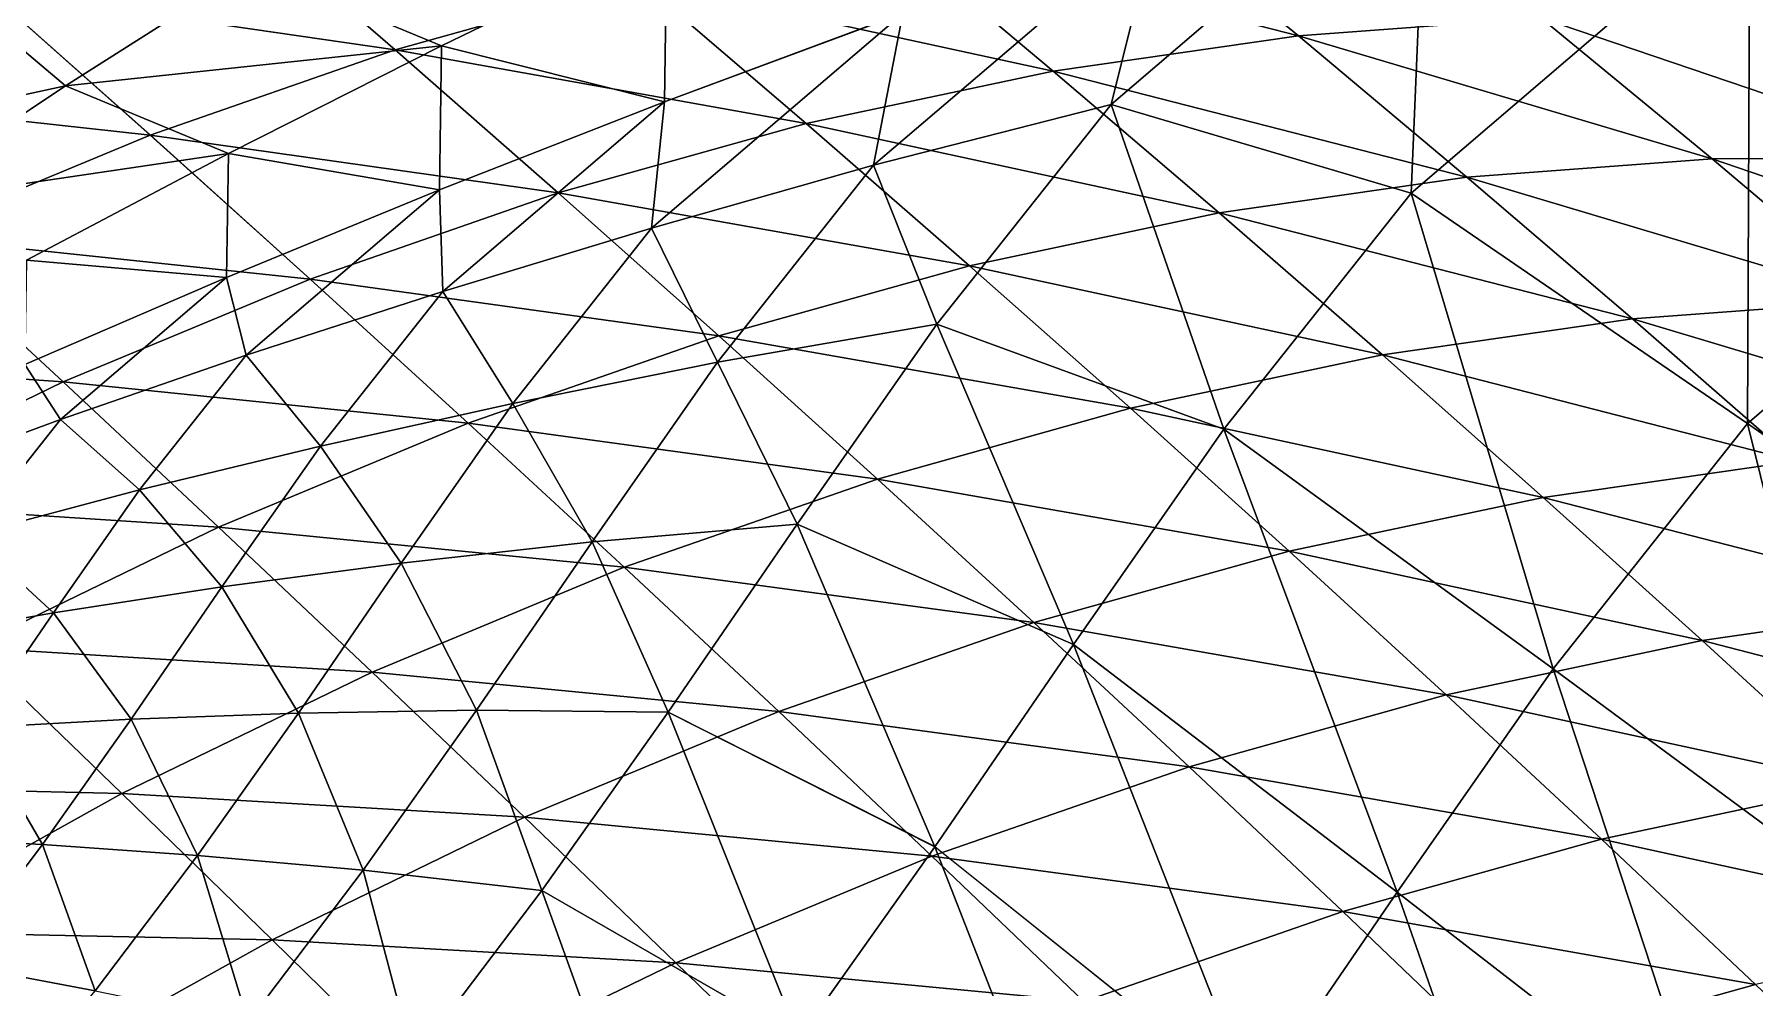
# Model space of a CAD drawing. Extents: x -232 to 179, y -162 to 161.
# Drawn here: x -68.87 to -27.39, y 95.52 to 118.51 of the extents above; entities that cross this region are included whole.
import ezdxf

# ---------------------------------------------------------------- set-up
doc = ezdxf.new("R2010")
doc.units = 0
doc.header["$MEASUREMENT"] = 0

msp = doc.modelspace()

# ---------------------------------------------------------------- linework, layer by layer
for points in [[(-19.081009, 116.378365, -906.9646), (-27.408264, 127.775764, -912.2734), (-27.500336, 121.67653, -915.7555), (-27.500237, 121.67663, -915.7554)], [(-27.408264, 127.775764, -912.2734), (-19.081009, 116.378365, -906.9646), (-18.985474, 122.70721, -903.3514), (-18.985374, 122.707306, -903.3512599999999)], [(-41.820152, 121.18434, -913.3368), (-42.903893, 116.82587, -917.4983), (-35.30828, 123.326744, -917.9435), (-35.30818, 123.32684, -917.94336)], [(-35.667862, 114.686165, -915.27673), (-35.30828, 123.326744, -917.9435), (-42.903893, 116.82587, -917.4983), (-42.903793, 116.825966, -917.49817)], [(-35.30828, 123.326744, -917.9435), (-35.667862, 114.686165, -915.27673), (-27.500336, 121.67653, -915.7555), (-27.500237, 121.67663, -915.7554)], [(-60.16550400000001, 118.14219, -745.1917), (-69.99598, 119.57308, -751.11646), (-64.16296, 121.60221, -753.17487), (-64.16286, 121.60231, -753.17474)], [(-64.16296, 121.60221, -753.17487), (-54.256187, 119.79673, -747.50946), (-60.16550400000001, 118.14219, -745.1917), (-60.16540500000001, 118.14229, -745.1916)], [(-38.384827, 118.47895, -745.09564), (-48.368767, 121.04599, -750.0498), (-42.524956, 121.88724, -752.8023), (-42.524857, 121.88734, -752.8022)], [(-42.524956, 121.88724, -752.8023), (-32.53795, 118.91586, -748.0841), (-38.384827, 118.47895, -745.09564), (-38.38472700000001, 118.47905, -745.0955)], [(-27.556007, 109.12484, -906.4678), (-27.500336, 121.67653, -915.7555), (-35.667862, 114.686165, -915.27673), (-35.667763, 114.686264, -915.2766)], [(-27.500336, 121.67653, -915.7555), (-27.556007, 109.12484, -906.4678), (-19.081009, 116.378365, -906.9646), (-19.08091, 116.37846, -906.9645)], [(-47.92468, 119.02152, -908.7360000000001), (-48.629585, 115.35633, -912.9376), (-41.820152, 121.18434, -913.3368), (-41.820053, 121.18444, -913.3367)], [(-42.903893, 116.82587, -917.4983), (-41.820152, 121.18434, -913.3368), (-48.629585, 115.35633, -912.9376), (-48.629486, 115.35643, -912.9375)], [(-53.613976, 120.87263, -901.9388), (-63.61806, 120.13669, -894.1456), (-59.048626, 118.239975, -897.77765), (-59.048527, 118.240074, -897.7775)], [(-59.048626, 118.239975, -897.77765), (-53.67421, 116.882675, -904.2167), (-53.613976, 120.87263, -901.9388), (-53.613876, 120.87273, -901.9386599999999)], [(-44.297867, 117.62773, -742.31055), (-54.256187, 119.79673, -747.50946), (-48.368767, 121.04599, -750.0498), (-48.368668, 121.04609, -750.0497)], [(-47.92468, 119.02152, -908.7360000000001), (-53.613976, 120.87263, -901.9388), (-53.67421, 116.882675, -904.2167), (-53.67411, 116.882774, -904.21655)], [(-48.368767, 121.04599, -750.0498), (-38.384827, 118.47895, -745.09564), (-44.297867, 117.62773, -742.31055), (-44.297768, 117.62783, -742.3104)], [(-63.61806, 120.13669, -894.1456), (-70.25671, 119.07498, -888.3031), (-68.11374, 117.26935, -890.5371), (-68.11364, 117.26945, -890.5369999999999)], [(-68.11374, 117.26935, -890.5371), (-59.048626, 118.239975, -897.77765), (-63.61806, 120.13669, -894.1456), (-63.61796, 120.13679, -894.1455)], [(-66.07516, 116.086395, -743.1062599999999), (-75.80869, 117.152985, -749.2958), (-69.99598, 119.57308, -751.11646), (-69.99588, 119.57318, -751.11633)], [(-69.99598, 119.57308, -751.11646), (-60.16550400000001, 118.14219, -745.1917), (-66.07516, 116.086395, -743.1062599999999), (-66.07506, 116.086494, -743.10614)], [(-50.255035, 116.36367, -739.74005), (-60.16550400000001, 118.14219, -745.1917), (-54.256187, 119.79673, -747.50946), (-54.25609, 119.79683, -747.5093400000001)], [(-54.256187, 119.79673, -747.50946), (-44.297867, 117.62773, -742.31055), (-50.255035, 116.36367, -739.74005), (-50.254936, 116.36377, -739.7399)], [(-74.16887, 115.95861, -885.057), (-68.11374, 117.26935, -890.5371), (-70.25671, 119.07498, -888.3031), (-70.25661, 119.07508, -888.303)], [(-53.67421, 116.882675, -904.2167), (-53.983532, 113.835915, -908.38086), (-47.92468, 119.02152, -908.7360000000001), (-47.92458, 119.02162, -908.7359)], [(-48.629585, 115.35633, -912.9376), (-47.92468, 119.02152, -908.7360000000001), (-53.983532, 113.835915, -908.38086), (-53.983433, 113.83601, -908.3807400000001)], [(-28.412868, 115.51002, -740.5703), (-38.384827, 118.47895, -745.09564), (-32.53795, 118.91586, -748.0841), (-32.53785, 118.91596, -748.084)], [(-22.592318, 115.53289, -743.78406), (-32.53795, 118.91586, -748.0841), (-26.77873, 118.9385, -751.2639999999999), (-26.778631, 118.9386, -751.26385)], [(-32.53795, 118.91586, -748.0841), (-22.592318, 115.53289, -743.78406), (-28.412868, 115.51002, -740.5703), (-28.41277, 115.51012, -740.5702)], [(-59.048626, 118.239975, -897.77765), (-68.11374, 117.26935, -890.5371), (-64.18842, 115.64001, -893.65717), (-64.188324, 115.64011, -893.65704)], [(-64.18842, 115.64001, -893.65717), (-59.10114, 114.761345, -899.7636), (-59.048626, 118.239975, -897.77765), (-59.048527, 118.240074, -897.7775)], [(-53.67421, 116.882675, -904.2167), (-59.048626, 118.239975, -897.77765), (-59.10114, 114.761345, -899.7636), (-59.10104, 114.761444, -899.7635)], [(-34.32201, 115.06846, -737.55005), (-44.297867, 117.62773, -742.31055), (-38.384827, 118.47895, -745.09564), (-38.38472700000001, 118.47905, -745.0955)], [(-38.384827, 118.47895, -745.09564), (-28.412868, 115.51002, -740.5703), (-34.32201, 115.06846, -737.55005), (-34.32191, 115.06856, -737.5499)], [(-56.23436, 114.68954, -737.3949), (-66.07516, 116.086395, -743.1062599999999), (-60.16550400000001, 118.14219, -745.1917), (-60.16540500000001, 118.14229, -745.1916)], [(-60.16550400000001, 118.14219, -745.1917), (-50.255035, 116.36367, -739.74005), (-56.23436, 114.68954, -737.3949), (-56.23426, 114.68964, -737.3948)], [(-40.29802, 114.20818, -734.7353), (-50.255035, 116.36367, -739.74005), (-44.297867, 117.62773, -742.31055), (-44.297768, 117.62783, -742.3104)], [(-44.297867, 117.62773, -742.31055), (-34.32201, 115.06846, -737.55005), (-40.29802, 114.20818, -734.7353), (-40.29792, 114.20828, -734.73517)], [(-75.80869, 117.152985, -749.2958), (-66.07516, 116.086395, -743.1062599999999), (-71.96423, 113.63452, -741.2616), (-71.964134, 113.63462, -741.2615)], [(-68.11374, 117.26935, -890.5371), (-74.16887, 115.95861, -885.057), (-72.36395999999999, 114.43783, -886.9386), (-72.36386, 114.43793, -886.9385)], [(-72.36395999999999, 114.43783, -886.9386), (-64.18842, 115.64001, -893.65717), (-68.11374, 117.26935, -890.5371), (-68.11364, 117.26945, -890.5369999999999)], [(-59.10114, 114.761345, -899.7636), (-59.01719, 112.30977, -903.9035), (-53.67421, 116.882675, -904.2167), (-53.67411, 116.882774, -904.21655)], [(-53.983532, 113.835915, -908.38086), (-53.67421, 116.882675, -904.2167), (-59.01719, 112.30977, -903.9035), (-59.01709, 112.30987, -903.9034)], [(-48.629585, 115.35633, -912.9376), (-47.103268, 111.525986, -918.2402300000001), (-42.903893, 116.82587, -917.4983), (-42.903793, 116.825966, -917.49817)], [(-40.18342, 108.98724, -916.0745), (-42.903893, 116.82587, -917.4983), (-47.103268, 111.525986, -918.2402300000001), (-47.10317, 111.526085, -918.2401)], [(-42.903893, 116.82587, -917.4983), (-40.18342, 108.98724, -916.0745), (-35.667862, 114.686165, -915.27673), (-35.667763, 114.686264, -915.2766)], [(-46.318626, 112.93066, -732.13745), (-56.23436, 114.68954, -737.3949), (-50.255035, 116.36367, -739.74005), (-50.254936, 116.36377, -739.7399)], [(-50.255035, 116.36367, -739.74005), (-40.29802, 114.20818, -734.7353), (-46.318626, 112.93066, -732.13745), (-46.318527, 112.930756, -732.1373)], [(-19.860428, 103.74564, -897.9046), (-19.081009, 116.378365, -906.9646), (-27.556007, 109.12484, -906.4678), (-27.555908, 109.12494, -906.46765)], [(-62.214024, 112.60939, -735.2847), (-71.96423, 113.63452, -741.2616), (-66.07516, 116.086395, -743.1062599999999), (-66.07506, 116.086494, -743.10614)], [(-66.07516, 116.086395, -743.1062599999999), (-56.23436, 114.68954, -737.3949), (-62.214024, 112.60939, -735.2847), (-62.213924, 112.60949, -735.2846)], [(-64.18842, 115.64001, -893.65717), (-72.36395999999999, 114.43783, -886.9386), (-69.057884, 113.06552, -889.5665), (-69.057785, 113.06562, -889.5664)], [(-69.057884, 113.06552, -889.5665), (-64.233536, 112.65173, -895.3632), (-64.18842, 115.64001, -893.65717), (-64.188324, 115.64011, -893.65704)], [(-59.10114, 114.761345, -899.7636), (-64.18842, 115.64001, -893.65717), (-64.233536, 112.65173, -895.3632), (-64.23344, 112.65183, -895.3631)], [(-53.983532, 113.835915, -908.38086), (-52.3943, 110.60502, -913.6028), (-48.629585, 115.35633, -912.9376), (-48.629486, 115.35643, -912.9375)], [(-47.103268, 111.525986, -918.2402300000001), (-48.629585, 115.35633, -912.9376), (-52.3943, 110.60502, -913.6028), (-52.3942, 110.60512, -913.60266)], [(-24.363035, 112.096436, -733.1993), (-34.32201, 115.06846, -737.55005), (-28.412868, 115.51002, -740.5703), (-28.41277, 115.51012, -740.5702)], [(-18.48701, 112.11952, -736.4436), (-28.412868, 115.51002, -740.5703), (-22.592318, 115.53289, -743.78406), (-22.592218, 115.53299, -743.78394)], [(-28.412868, 115.51002, -740.5703), (-18.48701, 112.11952, -736.4436), (-24.363035, 112.096436, -733.1993), (-24.362936, 112.096535, -733.19916)], [(-30.328495, 111.650665, -730.1502), (-40.29802, 114.20818, -734.7353), (-34.32201, 115.06846, -737.55005), (-34.32191, 115.06856, -737.5499)], [(-34.32201, 115.06846, -737.55005), (-24.363035, 112.096436, -733.1993), (-30.328495, 111.650665, -730.1502), (-30.328396, 111.650764, -730.1501)], [(-64.233536, 112.65173, -895.3632), (-63.759407, 110.77447, -899.4906), (-59.10114, 114.761345, -899.7636), (-59.10104, 114.761444, -899.7635)], [(-59.01719, 112.30977, -903.9035), (-59.10114, 114.761345, -899.7636), (-63.759407, 110.77447, -899.4906), (-63.759308, 110.77457, -899.4905)], [(-52.361626, 111.238686, -729.7673), (-62.214024, 112.60939, -735.2847), (-56.23436, 114.68954, -737.3949), (-56.23426, 114.68964, -737.3948)], [(-56.23436, 114.68954, -737.3949), (-46.318626, 112.93066, -732.13745), (-52.361626, 111.238686, -729.7673), (-52.361526, 111.238785, -729.76715)], [(-32.24156, 103.21137, -907.29565), (-35.667862, 114.686165, -915.27673), (-40.18342, 108.98724, -916.0745), (-40.18332, 108.98734, -916.0744)], [(-35.667862, 114.686165, -915.27673), (-32.24156, 103.21137, -907.29565), (-27.556007, 109.12484, -906.4678), (-27.555908, 109.12494, -906.46765)], [(-36.361458, 110.782196, -727.3086), (-46.318626, 112.93066, -732.13745), (-40.29802, 114.20818, -734.7353), (-40.29792, 114.20828, -734.73517)], [(-40.29802, 114.20818, -734.7353), (-30.328495, 111.650665, -730.1502), (-36.361458, 110.782196, -727.3086), (-36.36136, 110.782295, -727.3085)], [(-59.01719, 112.30977, -903.9035), (-57.333275, 109.60832, -908.97266), (-53.983532, 113.835915, -908.38086), (-53.983433, 113.83601, -908.3807400000001)], [(-52.3943, 110.60502, -913.6028), (-53.983532, 113.835915, -908.38086), (-57.333275, 109.60832, -908.97266), (-57.333176, 109.60842, -908.9725300000001)], [(-68.17286999999999, 110.12846, -733.4183), (-77.812935, 110.79261, -739.66534), (-71.96423, 113.63452, -741.2616), (-71.964134, 113.63462, -741.2615)], [(-71.96423, 113.63452, -741.2616), (-62.214024, 112.60939, -735.2847), (-68.17286999999999, 110.12846, -733.4183), (-68.17277, 110.12856, -733.41815)], [(-64.233536, 112.65173, -895.3632), (-69.057884, 113.06552, -889.5665), (-69.09588000000001, 110.54866, -891.0034), (-69.09578, 110.54876, -891.0033)], [(-42.439445, 109.49249, -724.68604), (-52.361626, 111.238686, -729.7673), (-46.318626, 112.93066, -732.13745), (-46.318527, 112.930756, -732.1373)], [(-46.318626, 112.93066, -732.13745), (-36.361458, 110.782196, -727.3086), (-42.439445, 109.49249, -724.68604), (-42.439346, 109.49259, -724.6859)], [(-69.09588000000001, 110.54866, -891.0034), (-68.23515, 109.22686, -895.12866), (-64.233536, 112.65173, -895.3632), (-64.23344, 112.65183, -895.3631)], [(-63.759407, 110.77447, -899.4906), (-64.233536, 112.65173, -895.3632), (-68.23515, 109.22686, -895.12866), (-68.235054, 109.22696, -895.12854)], [(-58.40497, 109.13639, -727.63464), (-68.17286999999999, 110.12846, -733.4183), (-62.214024, 112.60939, -735.2847), (-62.213924, 112.60949, -735.2846)], [(-62.214024, 112.60939, -735.2847), (-52.361626, 111.238686, -729.7673), (-58.40497, 109.13639, -727.63464), (-58.40487, 109.13649, -727.6345)], [(-63.759407, 110.77447, -899.4906), (-61.97114000000001, 108.58168, -904.4254), (-59.01719, 112.30977, -903.9035), (-59.01709, 112.30987, -903.9034)], [(-57.333275, 109.60832, -908.97266), (-59.01719, 112.30977, -903.9035), (-61.97114000000001, 108.58168, -904.4254), (-61.971043, 108.58178, -904.4253)], [(-20.380924, 108.6704, -725.95715), (-30.328495, 111.650665, -730.1502), (-24.363035, 112.096436, -733.1993), (-24.362936, 112.096535, -733.19916)], [(-26.39697, 108.220856, -722.8822), (-36.361458, 110.782196, -727.3086), (-30.328495, 111.650665, -730.1502), (-30.328396, 111.650764, -730.1501)], [(-30.328495, 111.650665, -730.1502), (-20.380924, 108.6704, -725.95715), (-26.39697, 108.220856, -722.8822), (-26.396872, 108.220955, -722.8821)], [(-48.54004, 107.78439, -722.2933), (-58.40497, 109.13639, -727.63464), (-52.361626, 111.238686, -729.7673), (-52.361526, 111.238785, -729.76715)], [(-52.3943, 110.60502, -913.6028), (-50.47634, 106.695465, -919.1684), (-47.103268, 111.525986, -918.2402300000001), (-47.10317, 111.526085, -918.2401)], [(-52.361626, 111.238686, -729.7673), (-42.439445, 109.49249, -724.68604), (-48.54004, 107.78439, -722.2933), (-48.53994, 107.78449, -722.29315)], [(-43.81048, 103.793015, -917.0726), (-47.103268, 111.525986, -918.2402300000001), (-50.47634, 106.695465, -919.1684), (-50.476242, 106.695564, -919.1683)], [(-47.103268, 111.525986, -918.2402300000001), (-43.81048, 103.793015, -917.0726), (-40.18342, 108.98724, -916.0745), (-40.18332, 108.98734, -916.0744)], [(-77.812935, 110.79261, -739.66534), (-68.17286999999999, 110.12846, -733.4183), (-74.09085, 107.2529, -731.80304), (-74.09075, 107.253, -731.8029)], [(-68.23515, 109.22686, -895.12866), (-66.33481, 107.52415, -899.94556), (-63.759407, 110.77447, -899.4906), (-63.759308, 110.77457, -899.4905)], [(-61.97114000000001, 108.58168, -904.4254), (-63.759407, 110.77447, -899.4906), (-66.33481, 107.52415, -899.94556), (-66.33471, 107.52425, -899.9454300000001)], [(-32.4811, 107.34501, -720.0165), (-42.439445, 109.49249, -724.68604), (-36.361458, 110.782196, -727.3086), (-36.36136, 110.782295, -727.3085)], [(-36.361458, 110.782196, -727.3086), (-26.39697, 108.220856, -722.8822), (-32.4811, 107.34501, -720.0165), (-32.481, 107.34511, -720.01636)], [(-68.23515, 109.22686, -895.12866), (-69.09588000000001, 110.54866, -891.0034), (-72.466225, 107.66407, -890.80585), (-72.466125, 107.66417, -890.8057)], [(-57.333275, 109.60832, -908.97266), (-55.41824699999999, 106.27448, -914.43494), (-52.3943, 110.60502, -913.6028), (-52.3942, 110.60512, -913.60266)], [(-50.47634, 106.695465, -919.1684), (-52.3943, 110.60502, -913.6028), (-55.41824699999999, 106.27448, -914.43494), (-55.418148, 106.27458, -914.4348)], [(-64.42726, 106.62904, -725.7483), (-74.09085, 107.2529, -731.80304), (-68.17286999999999, 110.12846, -733.4183), (-68.17277, 110.12856, -733.41815)], [(-68.17286999999999, 110.12846, -733.4183), (-58.40497, 109.13639, -727.63464), (-64.42726, 106.62904, -725.7483), (-64.42716, 106.62914, -725.7481700000001)], [(-61.97114000000001, 108.58168, -904.4254), (-60.02390699999999, 105.75513, -909.7131), (-57.333275, 109.60832, -908.97266), (-57.333176, 109.60842, -908.9725300000001)], [(-55.41824699999999, 106.27448, -914.43494), (-57.333275, 109.60832, -908.97266), (-60.02390699999999, 105.75513, -909.7131), (-60.023808, 105.755226, -909.71295)], [(-72.466225, 107.66407, -890.80585), (-70.44752, 106.434715, -895.51953), (-68.23515, 109.22686, -895.12866), (-68.235054, 109.22696, -895.12854)], [(-66.33481, 107.52415, -899.94556), (-68.23515, 109.22686, -895.12866), (-70.44752, 106.434715, -895.51953), (-70.44742, 106.434814, -895.5194)], [(-54.64098000000001, 105.66206, -720.1403), (-64.42726, 106.62904, -725.7483), (-58.40497, 109.13639, -727.63464), (-58.40487, 109.13649, -727.6345)], [(-58.40497, 109.13639, -727.63464), (-48.54004, 107.78439, -722.2933), (-54.64098000000001, 105.66206, -720.1403), (-54.64088, 105.66216, -720.1402)], [(-38.610626, 106.04437, -717.3717), (-48.54004, 107.78439, -722.2933), (-42.439445, 109.49249, -724.68604), (-42.439346, 109.49259, -724.6859)], [(-42.439445, 109.49249, -724.68604), (-32.4811, 107.34501, -720.0165), (-38.610626, 106.04437, -717.3717), (-38.610527, 106.04447, -717.3716)], [(-24.701225, 97.63625, -898.7599), (-27.556007, 109.12484, -906.4678), (-32.24156, 103.21137, -907.29565), (-32.241463, 103.21147, -907.2955300000001)], [(-27.556007, 109.12484, -906.4678), (-24.701225, 97.63625, -898.7599), (-19.860428, 103.74564, -897.9046), (-19.860329, 103.74574, -897.9045)], [(-36.005157, 97.8216, -908.3312400000001), (-40.18342, 108.98724, -916.0745), (-43.81048, 103.793015, -917.0726), (-43.81038, 103.79311, -917.07245)], [(-40.18342, 108.98724, -916.0745), (-36.005157, 97.8216, -908.3312400000001), (-32.24156, 103.21137, -907.29565), (-32.241463, 103.21147, -907.2955300000001)], [(-66.33481, 107.52415, -899.94556), (-64.343864, 105.183754, -905.0783), (-61.97114000000001, 108.58168, -904.4254), (-61.971043, 108.58178, -904.4253)], [(-60.02390699999999, 105.75513, -909.7131), (-61.97114000000001, 108.58168, -904.4254), (-64.343864, 105.183754, -905.0783), (-64.343765, 105.18385, -905.0782)], [(-22.520668, 104.77441, -715.73315), (-32.4811, 107.34501, -720.0165), (-26.39697, 108.220856, -722.8822), (-26.396872, 108.220955, -722.8821)], [(-70.44752, 106.434715, -895.51953), (-68.40346, 104.561676, -900.5148300000001), (-66.33481, 107.52415, -899.94556), (-66.33471, 107.52425, -899.9454300000001)], [(-64.343864, 105.183754, -905.0783), (-66.33481, 107.52415, -899.94556), (-68.40346, 104.561676, -900.5148300000001), (-68.40335999999999, 104.561775, -900.5147)], [(-44.762955, 104.321785, -714.9586), (-54.64098000000001, 105.66206, -720.1403), (-48.54004, 107.78439, -722.2933), (-48.53994, 107.78449, -722.29315)], [(-48.54004, 107.78439, -722.2933), (-38.610626, 106.04437, -717.3717), (-44.762955, 104.321785, -714.9586), (-44.762856, 104.321884, -714.9585)], [(-74.09085, 107.2529, -731.80304), (-64.42726, 106.62904, -725.7483), (-70.40827, 103.722855, -724.1159), (-70.40817, 103.72295, -724.1158)], [(-28.650345, 103.89201, -712.846), (-38.610626, 106.04437, -717.3717), (-32.4811, 107.34501, -720.0165), (-32.481, 107.34511, -720.01636)], [(-32.4811, 107.34501, -720.0165), (-22.520668, 104.77441, -715.73315), (-28.650345, 103.89201, -712.846), (-28.650246, 103.89211, -712.8459)], [(-60.720673, 103.13081, -718.23596), (-70.40827, 103.722855, -724.1159), (-64.42726, 106.62904, -725.7483), (-64.42716, 106.62914, -725.7481700000001)], [(-64.42726, 106.62904, -725.7483), (-54.64098000000001, 105.66206, -720.1403), (-60.720673, 103.13081, -718.23596), (-60.720573, 103.13091, -718.23584)], [(-55.41824699999999, 106.27448, -914.43494), (-53.58265, 102.16153, -920.0726300000001), (-50.47634, 106.695465, -919.1684), (-50.476242, 106.695564, -919.1683)], [(-47.15067, 98.917694, -918.0449), (-50.47634, 106.695465, -919.1684), (-53.58265, 102.16153, -920.0726300000001), (-53.58255, 102.16163, -920.0725)], [(-50.47634, 106.695465, -919.1684), (-47.15067, 98.917694, -918.0449), (-43.81048, 103.793015, -917.0726), (-43.81038, 103.79311, -917.07245)], [(-68.40346, 104.561676, -900.5148300000001), (-70.44752, 106.434715, -895.51953), (-72.22457, 103.88984, -896.00854), (-72.22447, 103.88994, -896.0084)], [(-60.02390699999999, 105.75513, -909.7131), (-58.203033, 102.20984, -915.24554), (-55.41824699999999, 106.27448, -914.43494), (-55.418148, 106.27458, -914.4348)], [(-53.58265, 102.16153, -920.0726300000001), (-55.41824699999999, 106.27448, -914.43494), (-58.203033, 102.20984, -915.24554), (-58.202934, 102.20994, -915.2454)], [(-34.82577, 102.58164, -710.1813400000001), (-44.762955, 104.321785, -714.9586), (-38.610626, 106.04437, -717.3717), (-38.610527, 106.04447, -717.3716)], [(-38.610626, 106.04437, -717.3717), (-28.650345, 103.89201, -712.846), (-34.82577, 102.58164, -710.1813400000001), (-34.825672, 102.58174, -710.1812)], [(-64.343864, 105.183754, -905.0783), (-62.50173, 102.13851, -910.4344), (-60.02390699999999, 105.75513, -909.7131), (-60.023808, 105.755226, -909.71295)], [(-58.203033, 102.20984, -915.24554), (-60.02390699999999, 105.75513, -909.7131), (-62.50173, 102.13851, -910.4344), (-62.501633, 102.13861, -910.43427)], [(-50.91563, 102.181465, -712.7874), (-60.720673, 103.13081, -718.23596), (-54.64098000000001, 105.66206, -720.1403), (-54.64088, 105.66216, -720.1402)], [(-54.64098000000001, 105.66206, -720.1403), (-44.762955, 104.321785, -714.9586), (-50.91563, 102.181465, -712.7874), (-50.91553, 102.181564, -712.7873)], [(-68.40346, 104.561676, -900.5148300000001), (-66.52892, 101.99446, -905.7143599999999), (-64.343864, 105.183754, -905.0783), (-64.343765, 105.18385, -905.0782)], [(-62.50173, 102.13851, -910.4344), (-64.343864, 105.183754, -905.0783), (-66.52892, 101.99446, -905.7143599999999), (-66.528824, 101.99456, -905.71423)], [(-72.22457, 103.88984, -896.00854), (-70.308495, 101.78109, -901.0694), (-68.40346, 104.561676, -900.5148300000001), (-68.40335999999999, 104.561775, -900.5147)], [(-66.52892, 101.99446, -905.7143599999999), (-68.40346, 104.561676, -900.5148300000001), (-70.308495, 101.78109, -901.0694), (-70.30839499999999, 101.78119, -901.0693)], [(-18.693298, 101.30696, -708.69116), (-28.650345, 103.89201, -712.846), (-22.520668, 104.77441, -715.73315), (-22.520569, 104.774506, -715.73303)], [(-41.024162, 100.84616, -707.7502400000001), (-50.91563, 102.181465, -712.7874), (-44.762955, 104.321785, -714.9586), (-44.762856, 104.321884, -714.9585)], [(-44.762955, 104.321785, -714.9586), (-34.82577, 102.58164, -710.1813400000001), (-41.024162, 100.84616, -707.7502400000001), (-41.024063, 100.84626, -707.7501)], [(-66.75868, 100.19693, -716.5880000000001), (-76.32921, 100.42487, -722.7437), (-70.40827, 103.722855, -724.1159), (-70.40817, 103.72295, -724.1158)], [(-70.40827, 103.722855, -724.1159), (-60.720673, 103.13081, -718.23596), (-66.75868, 100.19693, -716.5880000000001), (-66.75858000000001, 100.19703, -716.5879)], [(-39.471092, 92.76276, -909.3402), (-43.81048, 103.793015, -917.0726), (-47.15067, 98.917694, -918.0449), (-47.15057, 98.91779, -918.0448)], [(-43.81048, 103.793015, -917.0726), (-39.471092, 92.76276, -909.3402), (-36.005157, 97.8216, -908.3312400000001), (-36.00506, 97.8217, -908.3311)], [(-24.863087, 100.41879, -705.7851), (-34.82577, 102.58164, -710.1813400000001), (-28.650345, 103.89201, -712.846), (-28.650246, 103.89211, -712.8459)], [(-28.650345, 103.89201, -712.846), (-18.693298, 101.30696, -708.69116), (-24.863087, 100.41879, -705.7851), (-24.862988, 100.41889, -705.785)], [(-57.04688, 99.62875, -710.86694), (-66.75868, 100.19693, -716.5880000000001), (-60.720673, 103.13081, -718.23596), (-60.720573, 103.13091, -718.23584)], [(-60.720673, 103.13081, -718.23596), (-50.91563, 102.181465, -712.7874), (-57.04688, 99.62875, -710.86694), (-57.04678000000001, 99.62885, -710.8668)], [(-28.589516, 92.0679, -899.8298300000001), (-32.24156, 103.21137, -907.29565), (-36.005157, 97.8216, -908.3312400000001), (-36.00506, 97.8217, -908.3311)], [(-32.24156, 103.21137, -907.29565), (-28.589516, 92.0679, -899.8298300000001), (-24.701225, 97.63625, -898.7599), (-24.701126, 97.63635, -898.7597699999999)], [(-31.078922, 99.09984, -703.1030000000001), (-41.024162, 100.84616, -707.7502400000001), (-34.82577, 102.58164, -710.1813400000001), (-34.825672, 102.58174, -710.1812)], [(-34.82577, 102.58164, -710.1813400000001), (-24.863087, 100.41879, -705.7851), (-31.078922, 99.09984, -703.1030000000001), (-31.078823, 99.09994, -703.1029)], [(-66.52892, 101.99446, -905.7143599999999), (-64.93457, 98.707245, -911.07324), (-62.50173, 102.13851, -910.4344), (-62.501633, 102.13861, -910.43427)], [(-60.937252, 98.3535, -915.9636), (-62.50173, 102.13851, -910.4344), (-64.93457, 98.707245, -911.07324), (-64.93446999999999, 98.70734399999999, -911.0731)], [(-62.50173, 102.13851, -910.4344), (-60.937252, 98.3535, -915.9636), (-58.203033, 102.20984, -915.24554), (-58.202934, 102.20994, -915.2454)], [(-56.632553, 97.859955, -920.87354), (-58.203033, 102.20984, -915.24554), (-60.937252, 98.3535, -915.9636), (-60.937153, 98.3536, -915.9635)], [(-58.203033, 102.20984, -915.24554), (-56.632553, 97.859955, -920.87354), (-53.58265, 102.16153, -920.0726300000001), (-53.58255, 102.16163, -920.0725)], [(-47.222908, 98.6898, -705.5627400000001), (-57.04688, 99.62875, -710.86694), (-50.91563, 102.181465, -712.7874), (-50.91553, 102.181564, -712.7873)], [(-50.430206, 94.29224, -918.9061), (-53.58265, 102.16153, -920.0726300000001), (-56.632553, 97.859955, -920.87354), (-56.632454, 97.860054, -920.8734)], [(-53.58265, 102.16153, -920.0726300000001), (-50.430206, 94.29224, -918.9061), (-47.15067, 98.917694, -918.0449), (-47.15057, 98.91779, -918.0448)], [(-50.91563, 102.181465, -712.7874), (-41.024162, 100.84616, -707.7502400000001), (-47.222908, 98.6898, -705.5627400000001), (-47.22281, 98.68989599999999, -705.5626)], [(-68.67432, 98.96860500000001, -906.2778), (-70.308495, 101.78109, -901.0694), (-72.17895, 99.14301, -901.56055), (-72.17885, 99.14311, -901.5604)], [(-70.308495, 101.78109, -901.0694), (-68.67432, 98.96860500000001, -906.2778), (-66.52892, 101.99446, -905.7143599999999), (-66.528824, 101.99456, -905.71423)], [(-64.93457, 98.707245, -911.07324), (-66.52892, 101.99446, -905.7143599999999), (-68.67432, 98.96860500000001, -906.2778), (-68.67421999999999, 98.968704, -906.27765)], [(-37.31787, 97.35301, -700.6560000000001), (-47.222908, 98.6898, -705.5627400000001), (-41.024162, 100.84616, -707.7502400000001), (-41.024063, 100.84626, -707.7501)], [(-41.024162, 100.84616, -707.7502400000001), (-31.078922, 99.09984, -703.1030000000001), (-37.31787, 97.35301, -700.6560000000001), (-37.317772, 97.35311, -700.6559)], [(-76.32921, 100.42487, -722.7437), (-66.75868, 100.19693, -716.5880000000001), (-72.73605, 96.86752, -715.20276), (-72.735954, 96.86762, -715.2026400000001)], [(-21.113604, 96.92105, -698.8227), (-31.078922, 99.09984, -703.1030000000001), (-24.863087, 100.41879, -705.7851), (-24.862988, 100.41889, -705.785)], [(-63.136093, 96.66998000000001, -709.205), (-72.73605, 96.86752, -715.20276), (-66.75868, 100.19693, -716.5880000000001), (-66.75858000000001, 100.19703, -716.5879)], [(-66.75868, 100.19693, -716.5880000000001), (-57.04688, 99.62875, -710.86694), (-63.136093, 96.66998000000001, -709.205), (-63.135994, 96.67008, -709.2049)], [(-53.400063, 96.11799, -703.6279), (-63.136093, 96.66998000000001, -709.205), (-57.04688, 99.62875, -710.86694), (-57.04678000000001, 99.62885, -710.8668)], [(-57.04688, 99.62875, -710.86694), (-47.222908, 98.6898, -705.5627400000001), (-53.400063, 96.11799, -703.6279), (-53.399963, 96.11809000000001, -703.6278)], [(-72.17895, 99.14301, -901.56055), (-70.848404, 96.08774, -906.7413), (-68.67432, 98.96860500000001, -906.2778), (-68.67421999999999, 98.968704, -906.27765)], [(-67.39996, 95.440384, -911.5989), (-68.67432, 98.96860500000001, -906.2778), (-70.848404, 96.08774, -906.7413), (-70.84830500000001, 96.08784, -906.74115)], [(-68.67432, 98.96860500000001, -906.2778), (-67.39996, 95.440384, -911.5989), (-64.93457, 98.707245, -911.07324), (-64.93446999999999, 98.70734399999999, -911.0731)], [(-42.874096, 87.963165, -910.2339), (-47.15067, 98.917694, -918.0449), (-50.430206, 94.29224, -918.9061), (-50.430107, 94.29233599999999, -918.9060000000001)], [(-47.15067, 98.917694, -918.0449), (-42.874096, 87.963165, -910.2339), (-39.471092, 92.76276, -909.3402), (-39.470993, 92.762856, -909.3401)], [(-27.364506, 95.594666, -696.1255), (-37.31787, 97.35301, -700.6560000000001), (-31.078922, 99.09984, -703.1030000000001), (-31.078823, 99.09994, -703.1029)], [(-31.078922, 99.09984, -703.1030000000001), (-21.113604, 96.92105, -698.8227), (-27.364506, 95.594666, -696.1255), (-27.364407, 95.594765, -696.12537)], [(-63.70806, 94.68194, -916.5543), (-64.93457, 98.707245, -911.07324), (-67.39996, 95.440384, -911.5989), (-67.39986400000001, 95.44048000000001, -911.59875)], [(-64.93457, 98.707245, -911.07324), (-63.70806, 94.68194, -916.5543), (-60.937252, 98.3535, -915.9636), (-60.937153, 98.3536, -915.9635)], [(-59.72326700000001, 93.764496, -921.5325), (-60.937252, 98.3535, -915.9636), (-63.70806, 94.68194, -916.5543), (-63.707962, 94.68204, -916.5542)], [(-60.937252, 98.3535, -915.9636), (-59.72326700000001, 93.764496, -921.5325), (-56.632553, 97.859955, -920.87354), (-56.632454, 97.860054, -920.8734)], [(-43.557182, 95.18254, -698.4542), (-53.400063, 96.11799, -703.6279), (-47.222908, 98.6898, -705.5627400000001), (-47.22281, 98.68989599999999, -705.5626)], [(-47.222908, 98.6898, -705.5627400000001), (-37.31787, 97.35301, -700.6560000000001), (-43.557182, 95.18254, -698.4542), (-43.557083, 95.18264, -698.4541)], [(-53.753635, 89.88841, -919.6147), (-56.632553, 97.859955, -920.87354), (-59.72326700000001, 93.764496, -921.5325), (-59.723167, 93.764595, -921.53235)], [(-56.632553, 97.859955, -920.87354), (-53.753635, 89.88841, -919.6147), (-50.430206, 94.29224, -918.9061), (-50.430107, 94.29233599999999, -918.9060000000001)], [(-32.170284, 86.84144, -900.8722), (-36.005157, 97.8216, -908.3312400000001), (-39.471092, 92.76276, -909.3402), (-39.470993, 92.762856, -909.3401)], [(-36.005157, 97.8216, -908.3312400000001), (-32.170284, 86.84144, -900.8722), (-28.589516, 92.0679, -899.8298300000001), (-28.589417, 92.068, -899.8297)], [(-21.54013, 86.54607, -891.6204), (-24.701225, 97.63625, -898.7599), (-28.589516, 92.0679, -899.8298300000001), (-28.589417, 92.068, -899.8297)], [(-33.638657, 93.83798, -693.6647), (-43.557182, 95.18254, -698.4542), (-37.31787, 97.35301, -700.6560000000001), (-37.317772, 97.35311, -700.6559)], [(-37.31787, 97.35301, -700.6560000000001), (-27.364506, 95.594666, -696.1255), (-33.638657, 93.83798, -693.6647), (-33.638557, 93.83808, -693.66455)], [(-72.73605, 96.86752, -715.20276), (-63.136093, 96.66998000000001, -709.205), (-69.16415400000001, 93.31235, -707.808), (-69.164055, 93.31245, -707.80786)], [(-59.534866, 93.137054, -701.95355), (-69.16415400000001, 93.31235, -707.808), (-63.136093, 96.66998000000001, -709.205), (-63.135994, 96.67008, -709.2049)], [(-63.136093, 96.66998000000001, -709.205), (-53.400063, 96.11799, -703.6279), (-59.534866, 93.137054, -701.95355), (-59.534767, 93.13715, -701.9534)], [(-70.848404, 96.08774, -906.7413), (-69.9369, 92.33062, -911.9938), (-67.39996, 95.440384, -911.5989), (-67.39986400000001, 95.44048000000001, -911.59875)], [(-49.774757, 92.5939, -696.5067), (-59.534866, 93.137054, -701.95355), (-53.400063, 96.11799, -703.6279), (-53.399963, 96.11809000000001, -703.6278)], [(-53.400063, 96.11799, -703.6279), (-43.557182, 95.18254, -698.4542), (-49.774757, 92.5939, -696.5067), (-49.77466, 92.594, -696.5066)], [(-23.677238, 92.06189, -689.2383), (-33.638657, 93.83798, -693.6647), (-27.364506, 95.594666, -696.1255), (-27.364407, 95.594765, -696.12537)]]:
    msp.add_3dface(points)

doc.saveas('drawing.dxf')
